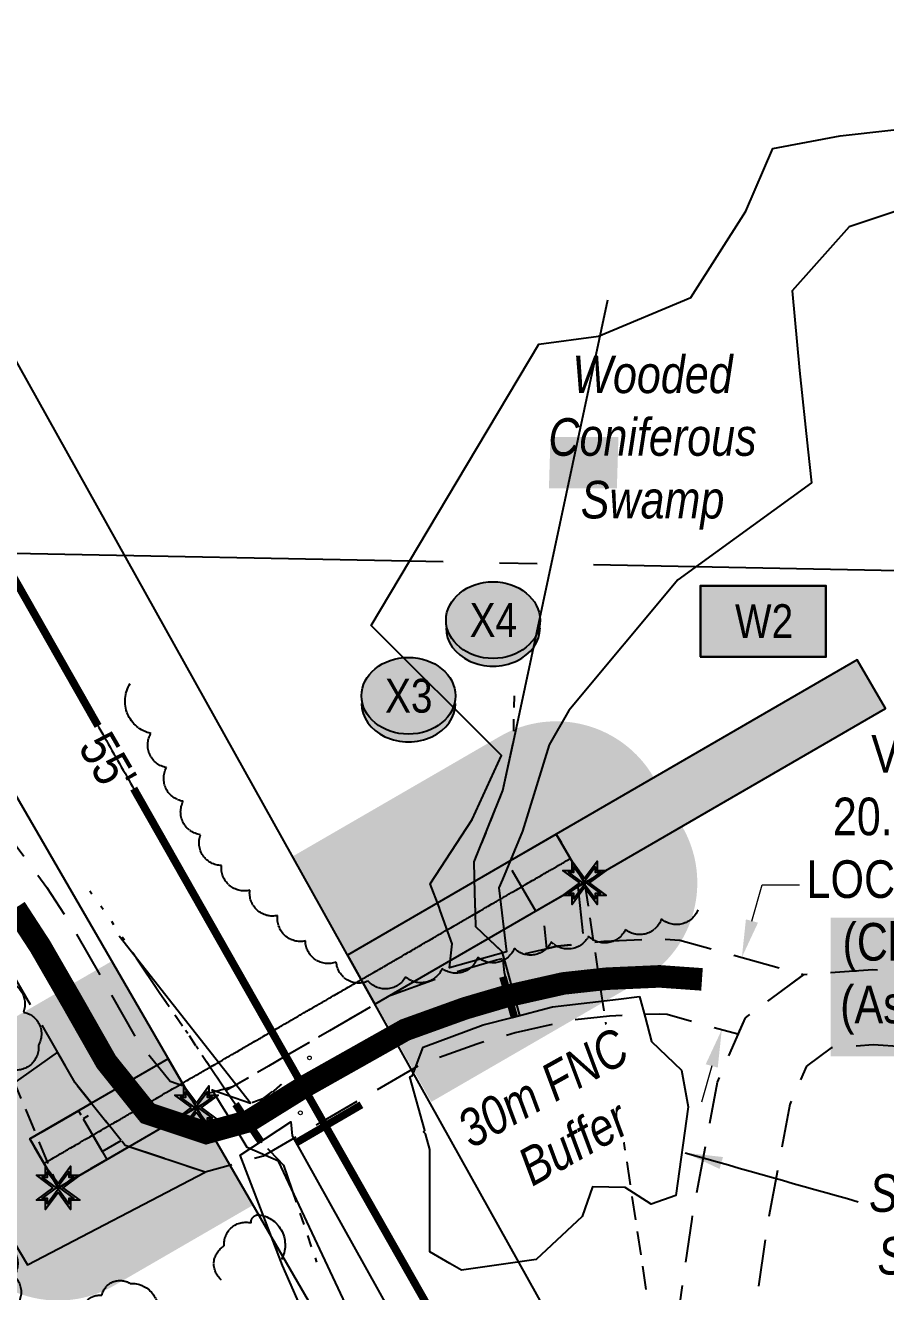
# Model space of a CAD drawing. Extents: x 410361 to 414309, y 6054312 to 6057526.
# Drawn here: x 412722.6 to 412951.4, y 6055345 to 6055681.8 of the extents above; entities that cross this region are included whole.
import ezdxf
from ezdxf.enums import TextEntityAlignment as Align

# ---------------------------------------------------------------- set-up
doc = ezdxf.new("R2010")
doc.units = 0
doc.header["$LTSCALE"] = 5
for name, pattern in [('0', [1, 1, 0]), ('DASHED', [19.05, 12.7, -6.35]), ('foc-ACCESSROAD', [3.75, 2.5, -1.25]), ('foc-QUARTERLINE', [33, 25, -3, 2, -3]), ('foc-TIELINE', [1.875, 1.25, -0.625]), ('foc-TOPO', [1, 0.2, -0.8]), ('foc-TOPO-ephemeral', [6.25, 3.125, -0.625, 0.625, -0.625, 0.625, -0.625]), ('foc-TRAV', [1.875, 1.25, -0.625])]:
    doc.linetypes.add(name, pattern=pattern)
doc.layers.add('AS-GENERAL', color=48, linetype='Continuous', lineweight=18)
doc.layers.add('C-AR-T', color=13, linetype='Continuous', lineweight=9)
for name, color, linetype in [('AS-RAILWAY', 13, 'TRACKS'), ('AS-ROADS', 254, 'Continuous'), ('AS-UNDERLAY-H', 141, 'Continuous'), ('C-AR', 13, 'foc-ACCESSROAD'), ('C-WS', 13, 'foc-ACCESSROAD'), ('Centerline-1m', 7, 'Continuous'), ('CL3D', 7, 'Continuous'), ('F-AR', 190, 'foc-ACCESSROAD'), ('L-BD', 7, 'Continuous'), ('L-MON', 1, 'Continuous'), ('L-QSEC', 8, 'foc-QUARTERLINE'), ('L-TIE', 7, 'foc-TIELINE'), ('L-TITLEDB', 4, 'Continuous'), ('P-BUFFER-H 30m', 51, 'Continuous'), ('P-BUFFER-T', 40, 'Continuous'), ('P-CROSSINGS', 250, 'Continuous'), ('P-PROPOSED', 10, 'Continuous'), ('P-PROPOSED-H', 21, 'Continuous'), ('P-TEMP-BLOCKS', 250, 'Continuous'), ('P-TEMP-H', 41, 'Continuous'), ('P-TEMP_WORKSPACE', 46, 'Continuous'), ('P-TRAV', 4, 'foc-TRAV'), ('T-BUSH', 110, '0'), ('T-DRAW', 143, 'foc-TOPO-ephemeral'), ('T-LOW-AREA', 48, 'foc-TOPO'), ('WETLAND', 143, 'Continuous'), ('WETLAND-T', 146, 'Continuous')]:
    doc.layers.add(name, color=color, linetype=linetype)
doc.styles.add('80CG', font='ARIALN.TTF', dxfattribs={"height": 10})
doc.styles.add('80L', font='ARIALN.TTF', dxfattribs={"height": 10})
doc.styles.add('Crossing', font='ARIALN.TTF', dxfattribs={"height": 10})
doc.styles.add('foc-LtypeFont', font='ARIALN.TTF', dxfattribs={"height": 7.35})
doc.linetypes.add('foc-TOPO-flowdirection-NOLINE', pattern='A,0,[">",foc-LtypeFont,S=0.3,R=0,X=0,Y=-0.945],-20,[">",foc-LtypeFont,S=0.3,R=0,X=0,Y=-0.945],0', length=20)
doc.linetypes.add('TRACKS', pattern='A,3.81,[130,ltypeshp1.shx,S=6.35,R=0,X=0,Y=0],3.81', length=7.62)
doc.dimstyles.new('Compass 5 000', dxfattribs={"dimscale": 5, "dimtxt": 9, "dimasz": 2, "dimexe": 0.2, "dimexo": 0.0625, "dimgap": 0.5, "dimtad": 0, "dimtih": 1, "dimtoh": 1, "dimzin": 0, "dimdsep": 46, "dimtxsty": '80CG', "dimcen": 0.1, "dimse1": 1, "dimse2": 1, "dimclrd": 256, "dimclrt": 256, "dimaunit": 1, "dimadec": 4, "dimazin": 0, "dimtfac": 0.06, "dimtofl": 0, "dimtmove": 0, "dimatfit": 1, "dimfxl": 0.2, "dimtolj": 1, "dimtzin": 0, "dimlwd": -1, "dimarcsym": 0})

# ---------------------------------------------------------------- blocks, each defined once
blk = doc.blocks.new('*D41')
at = {"layer": 'C-AR-T', "transparency": 16777216}
for p, q in [((412915.83, 6055443.56), (412918.51, 6055453.2)), ((412918.51, 6055453.2), (412928.51, 6055453.2)), ((412905.13, 6055405.03), (412902.46, 6055395.39))]:
    blk.add_line(p, q, dxfattribs=at)
for points in [[(412914.23, 6055444.01), (412917.44, 6055443.12), (412913.16, 6055433.93)], [(412903.53, 6055405.47), (412906.74, 6055404.58), (412907.81, 6055414.66)]]:
    blk.add_solid(points, dxfattribs=at)
at = {"layer": 'C-AR-T', "transparency": 16777216, "insert": (412962.82, 6055453.2), "char_height": 10, "attachment_point": 5, "style": '80CG'}
blk.add_mtext('\\A1;Veren\\P20.00 A/R\\PLOC 781379\\P(Class II)\\P(As-Built)', dxfattribs=at)
blk = doc.blocks.new('xing2')
h = blk.add_hatch(color=50)
h.dxf.hatch_style = 1
edge = h.paths.add_edge_path()
edge.add_ellipse((0, 0), major_axis=(-12.5, 0), ratio=0.816297, start_angle=0, end_angle=360)
h = blk.add_hatch(color=250)
h.dxf.hatch_style = 1
edge = h.paths.add_edge_path()
edge.add_ellipse((0, -2.05), major_axis=(-12.5, 0), ratio=0.816297, start_angle=0, end_angle=180)
edge.add_line((12.5, -2.05), (12.5, 0))
edge.add_ellipse((0, 0), major_axis=(-12.5, 0), ratio=0.816297, start_angle=0, end_angle=180, ccw=False)
edge.add_line((-12.5, 0), (-12.5, -2.05))
at = {"color": 250}
blk.add_ellipse((0, 0), major_axis=(-12.5, 0), ratio=0.816297, dxfattribs=at)
blk.add_ellipse((0, -2.05), major_axis=(-12.5, 0), ratio=0.816297, start_param=0, end_param=3.141593, dxfattribs=at)
at = {"color": 250, "style": 'Crossing'}
blk.add_attdef('CROSSING', text='', height=9, dxfattribs=at).set_placement((0.09, 0.02), align=Align.MIDDLE_CENTER)
at = {"color": 250, "style": 'Crossing', "flags": 1}
for tag, p in [('OWNER', (0.09, -12.49)), ('DESCRIPTION', (0.09, -25.77)), ('LOCATION', (0.09, -39.3)), ('DWG_REF', (0.09, -52.84))]:
    blk.add_attdef(tag, text='', height=9, dxfattribs=at).set_placement(p, align=Align.MIDDLE_CENTER)
blk = doc.blocks.new('Temp_Area')
h = blk.add_hatch(color=191)
h.dxf.hatch_style = 1
h.paths.add_polyline_path([(-16.83, -9.44), (16.33, -9.44), (16.33, 9.05), (-16.83, 9.05)])
at = {"color": 250}
for points in [[(-17.03, -9.64), (16.53, -9.64), (16.53, 9.25), (-17.03, 9.25)], [(-16.93, -9.54), (16.43, -9.54), (16.43, 9.15), (-16.93, 9.15)]]:
    blk.add_lwpolyline(points, close=True, dxfattribs=at)
at = {"color": 250, "style": '80L'}
blk.add_attdef('TEMPORARY', text='', height=9, dxfattribs=at).set_placement((0, -0.15), align=Align.MIDDLE_CENTER)
blk = doc.blocks.new('TEMP')
h = blk.add_hatch(color=255)
h.dxf.hatch_style = 1
h.paths.add_polyline_path([(0, 0.251), (-0.666, 1.152), (-0.666, 0.666), (-1.152, 0.666), (-0.251, 0), (-1.152, -0.666), (-0.666, -0.666), (-0.666, -1.152), (0, -0.251), (0.666, -1.152), (0.666, -0.666), (1.152, -0.666), (0.251, 0), (1.152, 0.666), (0.666, 0.666), (0.666, 1.152)])
h.paths.add_polyline_path([(0.566, 0.849), (0.566, 0.566), (0.849, 0.566), (0.083, 0), (0.849, -0.566), (0.566, -0.566), (0.566, -0.849), (0, -0.083), (-0.566, -0.849), (-0.566, -0.566), (-0.849, -0.566), (-0.083, 0), (-0.849, 0.566), (-0.566, 0.566), (-0.566, 0.849), (0, 0.083)], flags=16)
h = blk.add_hatch(color=1)
h.dxf.hatch_style = 1
h.paths.add_polyline_path([(0, 0.083), (-0.566, 0.849), (-0.566, 0.566), (-0.849, 0.566), (-0.083, 0), (-0.849, -0.566), (-0.566, -0.566), (-0.566, -0.849), (0, -0.083), (0.566, -0.849), (0.566, -0.566), (0.849, -0.566), (0.083, 0), (0.849, 0.566), (0.566, 0.566), (0.566, 0.849)])
at = {"color": 1}
for p, q in [((-0.083, 0), (0.083, 0)), ((0, 0.083), (0, -0.083))]:
    blk.add_line(p, q, dxfattribs=at)
at = {"color": 255, "flags": 128}
blk.add_lwpolyline([(-0.251, 0), (-1.152, 0.666), (-0.666, 0.666), (-0.666, 1.152), (0, 0.251), (0.666, 1.152), (0.666, 0.666), (1.152, 0.666), (0.251, 0), (1.152, -0.666), (0.666, -0.666), (0.666, -1.152), (0, -0.251), (-0.666, -1.152), (-0.666, -0.666), (-1.152, -0.666)], close=True, dxfattribs=at)
at = {"color": 1, "flags": 128}
blk.add_lwpolyline([(-0.083, 0), (-0.849, 0.566), (-0.566, 0.566), (-0.566, 0.849), (0, 0.083), (0.566, 0.849), (0.566, 0.566), (0.849, 0.566), (0.083, 0), (0.849, -0.566), (0.566, -0.566), (0.566, -0.849), (0, -0.083), (-0.566, -0.849), (-0.566, -0.566), (-0.849, -0.566)], close=True, dxfattribs=at)

msp = doc.modelspace()

# ---------------------------------------------------------------- hatches: boundary and pattern name
at = {"layer": 'AS-UNDERLAY-H'}
h = msp.add_hatch(color=256, dxfattribs=at)
h.dxf.hatch_style = 1
h.paths.add_polyline_path([(412862.266, 6055572.315), (412880.333, 6055572.315), (412879.916, 6055558.629), (412861.849, 6055558.629)])
h = msp.add_hatch(color=256, dxfattribs=at)
h.dxf.hatch_style = 1
h.paths.add_polyline_path([(412936.74, 6055444.479), (412986.08, 6055444.479), (412986.08, 6055407.574), (412936.74, 6055407.574)])
at = {"layer": 'P-BUFFER-H 30m'}
h = msp.add_hatch(color=256, dxfattribs=at)
h.dxf.hatch_style = 1
edge = h.paths.add_edge_path()
edge.add_line((412830.584, 6055395.469), (412886.342, 6055427.756))
edge.add_arc((412871.314, 6055453.707), 29.987, 300.074, 390.074)
edge.add_line((412897.265, 6055468.734), (412889.751, 6055481.709))
edge.add_arc((412863.801, 6055466.682), 29.987, 30.074, 120.074)
edge.add_line((412848.774, 6055492.632), (412793.641, 6055460.706))
edge.add_line((412793.641, 6055460.706), (412830.584, 6055395.469))
h = msp.add_hatch(color=256, dxfattribs=at)
h.dxf.hatch_style = 1
edge = h.paths.add_edge_path()
edge.add_line((412783.125, 6055367.986), (412746.34, 6055346.685))
edge.add_arc((412731.313, 6055372.636), 29.987, 210.074, 300.074, ccw=False)
edge.add_line((412705.363, 6055357.609), (412697.85, 6055370.584))
edge.add_arc((412723.8, 6055385.611), 29.987, 120.074, 210.074, ccw=False)
edge.add_line((412708.773, 6055411.561), (412745.557, 6055432.862))
edge.add_line((412745.557, 6055432.862), (412783.125, 6055367.986))
at = {"layer": 'P-PROPOSED-H'}
h = msp.add_hatch(color=256, dxfattribs=at)
h.dxf.hatch_style = 1
h.paths.add_polyline_path([(412815.557, 6055421.419), (412871.314, 6055453.707), (412863.801, 6055466.682), (412808.252, 6055434.515)])
h = msp.add_hatch(color=256, dxfattribs=at)
h.dxf.hatch_style = 1
h.paths.add_polyline_path([(412760.584, 6055406.911), (412723.8, 6055385.611), (412731.313, 6055372.636), (412768.098, 6055393.936)])
at = {"layer": 'P-TEMP-H'}
h = msp.add_hatch(color=256, dxfattribs=at)
h.dxf.hatch_style = 1
h.paths.add_polyline_path([(412863.801, 6055466.682), (412871.314, 6055453.707), (412951.328, 6055500.04), (412943.814, 6055513.015)])
h = msp.add_hatch(color=256, dxfattribs=at)
h.dxf.hatch_style = 1
h.paths.add_polyline_path([(412731.17, 6055408.715), (412701.857, 6055387.916), (412723.228, 6055352.134), (412770.444, 6055376.778), (412750.152, 6055383.544), (412731.313, 6055372.636), (412723.8, 6055385.611), (412740.177, 6055395.094), (412735.84, 6055400.501)])

# ---------------------------------------------------------------- linework, layer by layer
at = {"layer": 'AS-GENERAL', "flags": 128}
for points, const_width in [([(412849.613, 6055428.73), (412852.679, 6055417.912)], 1.999), ([(412785.84, 6055396.35), (412788.346, 6055398.271)], 0.5), ([(412788.415, 6055398.116), (412790.779, 6055400.206)], 0.5), ([(412785.15, 6055385.014), (412778.503, 6055394.892)], 1.999), ([(412782.871, 6055395.252), (412785.82, 6055396.349)], 0.5), ([(412811.99, 6055394.692), (412794.635, 6055384.59)], 1.999)]:
    msp.add_lwpolyline(points, dxfattribs=dict(at, const_width=const_width))
at = {"layer": 'AS-GENERAL'}
for centre in [(412798.16, 6055407.163), (412795.753, 6055392.568)]:
    msp.add_circle(centre, 0.5, dxfattribs=at)
at = {"layer": 'AS-RAILWAY', "flags": 128}
for points in [[(413430.736, 6054622.854), (413083.41, 6054960.953, -0.0704781), (412940.964, 6055143.785), (412635.634, 6055680.95)], [(413432.931, 6054622.811), (413084.454, 6054962.029, -0.070478), (412942.266, 6055144.528), (412637.382, 6055680.909)]]:
    msp.add_lwpolyline(points, format="xyb", dxfattribs=at)
at = {"layer": 'AS-RAILWAY', "linetype": 'DASHED', "ltscale": 0.1, "const_width": 1.5, "flags": 128}
msp.add_lwpolyline([(413431.834, 6054622.832), (413083.932, 6054961.491, -0.0704781), (412941.615, 6055144.157), (412636.508, 6055680.93)], format="xyb", dxfattribs=at)
at = {"layer": 'AS-ROADS', "const_width": 5.997, "flags": 128}
msp.add_lwpolyline([(412902.554, 6055428.046), (412891.26, 6055428.843), (412877.226, 6055428.223), (412865.724, 6055426.974), (412850.384, 6055423.524), (412839.54, 6055420.346), (412823.642, 6055414.619), (412796.611, 6055399.398), (412782.097, 6055390.374), (412770.715, 6055387.224), (412755.136, 6055392.419), (412744.136, 6055406.134), (412735.125, 6055421.981), (412726.583, 6055436.8), (412719.939, 6055447.014)], dxfattribs=at)
at = {"layer": 'C-AR', "flags": 128}
msp.add_lwpolyline([(412582.569, 6055535.094), (412604.655, 6055531.572), (412634.351, 6055522.496), (412677.245, 6055500.54), (412687.709, 6055493.562), (412707.807, 6055480.16), (412717.36, 6055467.379), (412728.318, 6055452.464), (412735.109, 6055442.025), (412743.8, 6055426.947), (412752.432, 6055411.767), (412761.091, 6055400.97), (412770.986, 6055397.67), (412777.805, 6055399.558), (412791.736, 6055407.625), (412819.725, 6055423.832), (412836.438, 6055429.853), (412847.879, 6055433.206), (412864.083, 6055436.85), (412876.465, 6055438.195), (412891.392, 6055438.854), (412896.645, 6055438.484), (412929.588, 6055429.336), (412914.013, 6055417.849), (412912.117, 6055413.449), (412893.284, 6055418.68), (412891.128, 6055418.832), (412877.987, 6055418.251), (412867.365, 6055417.098), (412852.889, 6055413.842), (412842.642, 6055410.839), (412827.946, 6055405.545), (412801.801, 6055390.352), (412785.882, 6055381.05), (412770.444, 6055376.778), (412749.181, 6055383.868), (412735.84, 6055400.501), (412726.45, 6055417.015), (412718.057, 6055431.575), (412711.56, 6055441.564), (412693.855, 6055465.437), (412687.252, 6055469.84), (412666.154, 6055483.909), (412626.831, 6055503.891), (412600.138, 6055512.05), (412582.308, 6055514.893)], dxfattribs=at)
for points in [[(412869.557, 6055452.689), (412871.193, 6055437.622), (412864.083, 6055436.85), (412861.29, 6055436.222), (412860.097, 6055447.211)], [(412743.036, 6055382.312), (412748.084, 6055385.235), (412741.758, 6055393.122), (412738.027, 6055390.962)]]:
    msp.add_lwpolyline(points, close=True, dxfattribs=at)
at = {"layer": 'C-WS', "flags": 128}
for points in [[(412858.339, 6055446.193), (412851.775, 6055457.53), (412852.992, 6055460.423), (412863.801, 6055466.682), (412871.314, 6055453.707)], [(412731.313, 6055372.636), (412723.8, 6055385.611), (412736.775, 6055393.124), (412744.288, 6055380.149)]]:
    msp.add_lwpolyline(points, close=True, dxfattribs=at)
at = {"layer": 'F-AR', "flags": 128}
for points in [[(413439.982, 6054622.671), (413408.421, 6054655.175), (413338.764, 6054724.898), (413313.761, 6054749.932), (413208.056, 6054855.43), (413118.315, 6054945.697), (413056.909, 6055007.832), (413031.199, 6055035.666), (412995.3, 6055078.354), (412972.539, 6055108.249), (412952.06, 6055140.685), (412919.845, 6055200.473), (412909.171, 6055225.631), (412896.511, 6055268.567), (412893.72, 6055320.562), (412899.897, 6055364.311), (412906.681, 6055400.67), (412914.084, 6055417.85), (412929.666, 6055429.342), (412947.939, 6055430.641), (412970.235, 6055429.312), (412999.959, 6055426.017), (413031.303, 6055421.439), (413063.813, 6055412.688), (413122.274, 6055393.071), (413166.95, 6055383.017), (413197.782, 6055380.311), (413227.299, 6055383.225), (413249.046, 6055389.324), (413288.225, 6055410.636), (413310.825, 6055427.683), (413335.424, 6055447.965), (413359.804, 6055469.013), (413384.057, 6055494.376), (413405.5, 6055523.123), (413408.958, 6055527.663), (413439.477, 6055567.756), (413459.475, 6055588.586), (413474.874, 6055599.265), (413492.935, 6055609.281), (413512.318, 6055618.292), (413514.096, 6055619.119), (413539.758, 6055626.571), (413579.052, 6055629.969), (413606.268, 6055630.09), (413607.301, 6055629.94)], [(413607.021, 6055609.78), (413604.868, 6055610.093), (413579.96, 6055609.984), (413543.442, 6055606.826), (413521.138, 6055600.349), (413511.893, 6055596.05), (413502.008, 6055591.454), (413485.443, 6055582.269), (413472.51, 6055573.299), (413454.689, 6055554.738), (413433.708, 6055527.174), (413421.464, 6055511.094), (413399.35, 6055481.444), (413373.59, 6055454.507), (413348.316, 6055432.686), (413323.208, 6055411.984), (413299.079, 6055393.784), (413256.616, 6055370.687), (413231.007, 6055363.504), (413197.892, 6055360.236), (413163.868, 6055363.22), (413116.885, 6055373.793), (413058.03, 6055393.543), (413027.246, 6055401.831), (412997.412, 6055406.187), (412968.538, 6055409.388), (412948.053, 6055410.609), (412936.865, 6055409.813), (412930.302, 6055404.972), (412925.922, 6055394.808), (412919.629, 6055361.078), (412913.786, 6055319.692), (412916.347, 6055271.975), (412928.021, 6055232.384), (412937.884, 6055209.136), (412969.331, 6055150.774), (412988.975, 6055119.661), (413010.911, 6055090.848), (413046.199, 6055048.888), (413071.363, 6055021.644), (413132.512, 6054959.77), (413222.205, 6054869.551), (413327.893, 6054764.07), (413367.589, 6054724.328), (413422.664, 6054669.202), (413468.391, 6054622.108)]]:
    msp.add_lwpolyline(points, dxfattribs=at)
at = {"layer": 'L-QSEC', "flags": 128}
msp.add_lwpolyline([(412708.75, 6055541.626), (413476.091, 6055526.421)], dxfattribs=at)
at = {"layer": 'L-TIE', "flags": 128}
for points in [[(412607.841, 6055670.683), (412731.313, 6055372.636)], [(412871.314, 6055453.707), (412919.99, 6055131.634)]]:
    msp.add_lwpolyline(points, dxfattribs=at)
at = {"layer": 'L-TITLEDB', "linetype": 'Continuous'}
for points in [[(412601.211, 6055681.752, -0.0073907), (412607.841, 6055670.683), (412919.99, 6055131.634, 0.0685993), (413066.502, 6054943.585), (413395.263, 6054623.557)], [(413468.404, 6054622.107), (413101.363, 6054979.397, -0.0685993), (412963.24, 6055156.679), (412671.242, 6055680.12)]]:
    msp.add_lwpolyline(points, format="xyb", dxfattribs=at)
at = {"layer": 'P-PROPOSED', "flags": 128}
msp.add_lwpolyline([(412808.252, 6055434.515), (412815.557, 6055421.419), (412871.314, 6055453.707), (412863.801, 6055466.682)], close=True, dxfattribs=at)
msp.add_lwpolyline([(412760.584, 6055406.911), (412723.8, 6055385.611), (412731.313, 6055372.636), (412768.098, 6055393.936), (412760.584, 6055406.911)], dxfattribs=at)
at = {"layer": 'P-TEMP_WORKSPACE', "flags": 128}
for points in [[(412863.801, 6055466.682), (412871.314, 6055453.707), (412951.328, 6055500.04), (412943.814, 6055513.015)], [(412731.17, 6055408.715), (412701.857, 6055387.916), (412723.228, 6055352.134), (412770.444, 6055376.778), (412750.152, 6055383.544), (412731.313, 6055372.636), (412723.8, 6055385.611), (412740.177, 6055395.094), (412735.84, 6055400.501)]]:
    msp.add_lwpolyline(points, close=True, dxfattribs=at)
at = {"layer": 'P-TRAV', "flags": 128}
msp.add_lwpolyline([(412768.098, 6055393.936), (412815.557, 6055421.419)], dxfattribs=at)
at = {"layer": 'T-BUSH', "flags": 128}
for points in [[(412901.462, 6055446.575, -0.5205671), (412891.777, 6055444.102, -0.5205671), (412882.189, 6055441.277, -0.5205671), (412872.373, 6055439.494, -0.5205671), (412862.483, 6055438.039, -0.5205671), (412852.644, 6055436.296, -0.5205671), (412842.931, 6055433.991, -0.5205671), (412833.415, 6055430.932, -0.5205671), (412823.72, 6055428.704, -0.5205671), (412813.789, 6055427.577, -0.5205671), (412805.311, 6055432.626, -0.5205671), (412797.082, 6055438.269, -0.5205671), (412789.709, 6055445.018, -0.5205671), (412782.321, 6055451.751, -0.5205671), (412774.797, 6055458.332, -0.5205671), (412769.198, 6055466.526, -0.5205671), (412764.614, 6055475.404, -0.5205671), (412760.155, 6055484.35, -0.5205671), (412756.006, 6055493.437, -0.5205671), (412750.506, 6055506.713, -0.5205671)], [(412710.998, 6055435.98, -0.5205671), (412716.543, 6055427.663, -0.5205671), (412722.088, 6055419.346, -0.5205671), (412726.081, 6055410.551, -0.5205671), (412718.814, 6055404.067, -0.5205671), (412710.651, 6055398.298, -0.5205671), (412702.495, 6055392.521, -0.5205671), (412695.061, 6055385.839, -0.5205671), (412697.711, 6055380.532, -0.5205671), (412705.914, 6055375.275, -0.5205671), (412711.039, 6055366.694, -0.5205671), (412716.165, 6055358.112, -0.5205671), (412719.638, 6055349.234, -0.5205671), (412718.143, 6055339.496, -0.5205671), (412724.627, 6055331.889, -0.5205671), (412732.16, 6055331.254, -0.5205671), (412737.641, 6055337.385, -0.5205671), (412742.968, 6055344.084, -0.5205671), (412750.472, 6055347.186, -0.5205671), (412757.658, 6055338.152, -0.5205671)], [(412774.747, 6055348.128, -0.5205671), (412775.506, 6055357.17, -0.5205671), (412782.678, 6055363.277, -0.5205671), (412784.94, 6055365.402, -0.5205671), (412790.681, 6055353.555, -0.5205671)]]:
    msp.add_lwpolyline(points, format="xyb", dxfattribs=at)
at = {"layer": 'T-DRAW', "linetype": 'foc-TOPO-flowdirection-NOLINE', "flags": 128}
for points in [[(412854.15, 6055418.473), (412850.167, 6055432.709), (412849.507, 6055435.068), (412849.424, 6055435.361), (412842.426, 6055442.059), (412842.307, 6055445.718), (412842.176, 6055450.966), (412841.967, 6055459.266), (412849.633, 6055478.277), (412852.408, 6055491.21), (412877.529, 6055608.718)], [(412807.831, 6055341.568), (412789.935, 6055379.744), (412781.605, 6055383.329), (412776.956, 6055391.018), (412774.897, 6055394.424), (412772.324, 6055398.682), (412782.52, 6055395.132), (412747.585, 6055439.514)]]:
    msp.add_lwpolyline(points, dxfattribs=at)
at = {"layer": 'T-DRAW', "flags": 128}
for points in [[(412852.723, 6055417.953), (412850.015, 6055429.915), (412849.507, 6055435.068), (412849.424, 6055435.361), (412842.426, 6055442.059), (412842.307, 6055445.718), (412842.176, 6055450.966), (412841.967, 6055459.266), (412849.633, 6055478.277), (412852.408, 6055491.21), (412852.759, 6055506.102)], [(412752.112, 6055433.755), (412758.197, 6055424.606), (412764.763, 6055415.166), (412776.956, 6055397.013), (412778.503, 6055394.892), (412785.15, 6055385.014), (412791.264, 6055378.672), (412800.056, 6055352.805)]]:
    msp.add_lwpolyline(points, dxfattribs=at)
at = {"layer": 'T-LOW-AREA', "flags": 128}
for points in [[(412776.956, 6055397.013), (412764.763, 6055415.166), (412758.197, 6055424.606), (412752.112, 6055433.755), (412744.542, 6055444.955), (412739.249, 6055452.18)], [(412791.264, 6055378.672), (412785.15, 6055385.014)]]:
    msp.add_lwpolyline(points, dxfattribs=at)
at = {"layer": 'WETLAND', "flags": 128}
for points in [[(412956.079, 6055632.943), (412941.658, 6055628.176), (412926.497, 6055611.117), (412928.487, 6055589.933), (412930.728, 6055569.03), (412931.685, 6055560.111), (412896.105, 6055534.325), (412867.109, 6055499.585), (412861.889, 6055490.375), (412854.863, 6055467.443), (412849.471, 6055454.633), (412848.523, 6055452.381), (412850.523, 6055435.349), (412835.388, 6055431.153), (412836.138, 6055437.534), (412832.97, 6055446.34), (412832.65, 6055447.229), (412830.309, 6055453.496), (412841.41, 6055470.552), (412849.233, 6055487.623), (412814.562, 6055522.157), (412837.452, 6055560.511), (412859.183, 6055596.923), (412875.012, 6055599.1), (412899.56, 6055609.408), (412914.249, 6055632.303), (412921.376, 6055649.027), (412939.334, 6055652.377), (412965.437, 6055655.283)], [(412797.484, 6055337.214), (412790.963, 6055351.976), (412779.771, 6055381.319), (412793.197, 6055390.175), (412793.551, 6055386.468), (412826.403, 6055327.553)]]:
    msp.add_lwpolyline(points, dxfattribs=at)
msp.add_lwpolyline([(412885.968, 6055423.486), (412887.435, 6055417.994), (412889.156, 6055411.553), (412897.105, 6055403.881), (412898.891, 6055394.133), (412895.575, 6055370.617), (412889.073, 6055368.224), (412882.162, 6055372.741), (412873.449, 6055372.891), (412870.695, 6055364.947), (412858.439, 6055353.571), (412838.594, 6055350.675), (412835.5, 6055352.484), (412830.216, 6055355.572), (412830.213, 6055382.819), (412829.067, 6055386.933), (412828.5, 6055387.5), (412828.82, 6055387.82), (412824.835, 6055402.13), (412825.573, 6055402.477), (412828.447, 6055410.025), (412844.405, 6055415.955), (412852.069, 6055417.931), (412862.837, 6055420.708), (412880.389, 6055422.816), (412885.968, 6055423.486)], close=True, dxfattribs=at)

# ---------------------------------------------------------------- block references
at = {"layer": 'L-MON', "color": 2, "xscale": 4.99784250000003, "yscale": 4.99784250000003, "zscale": 4.99784250000003}
for p in [(412871.314, 6055453.707), (412768.098, 6055393.936), (412731.313, 6055372.636)]:
    msp.add_blockref('TEMP', p, dxfattribs=at)
at = {"layer": 'P-CROSSINGS', "xscale": 0.9995685, "yscale": 0.9995685, "zscale": 0.9995685}
for p, values in [((412846.982, 6055523.581), {'CROSSING': 'X4'}), ((412824.49, 6055503.456), {'CROSSING': 'X3'})]:
    msp.add_blockref('xing2', p, dxfattribs=at).add_auto_attribs(values)
at = {"layer": 'P-TEMP-BLOCKS', "xscale": 0.9995685, "yscale": 0.9995685, "zscale": 0.9995685}
msp.add_blockref('Temp_Area', (412919.058, 6055523.455), dxfattribs=at).add_auto_attribs({'TEMPORARY': 'W2'})

# ---------------------------------------------------------------- texts
at = {"layer": 'WETLAND-T', "char_height": 9.99569, "attachment_point": 5, "style": '80CG'}
for s, insert, width in [('\\A1;{\\fArial Narrow|b0|i1|c0|p34;Wooded Coniferous Swamp}', (412889.394, 6055570.776), 55.95579), ('\\A1;{\\fArial Narrow|b0|i1|c0|p34;Shrubby Swamp}', (412968.307, 6055361.387), 42.63276)]:
    msp.add_mtext(s, dxfattribs=dict(at, insert=insert, width=width))

# ---------------------------------------------------------------- dimensions: what is measured, and where the dimension line sits
at = {"layer": 'C-AR-T'}
dim = msp.add_linear_dim(base=(412913.157, 6055433.926), p1=(412900.646, 6055416.653), p2=(412905.994, 6055435.915), angle=74.48192, text='Veren\\P20.00 A/R\\PLOC 781379\\P(Class II)\\P(As-Built)', dimstyle='Compass 5 000', dxfattribs=at)
dim.commit()
dim.dimension.update_dxf_attribs({"geometry": '*D41', "text_midpoint": (412962.822, 6055453.197), "dimtype": 161})

# ---------------------------------------------------------------- leaders
at = {"layer": 'WETLAND-T', "path_type": 1}
msp.add_leader([(412898.061, 6055381.944), (412944.09, 6055368.924)], dimstyle='Compass 5 000', dxfattribs=at)

# ---------------------------------------------------------------- next in the draw order: texts
at = {"layer": 'L-BD', "insert": (412748.89, 6055488.375), "char_height": 9.9957, "width": 16.16823, "attachment_point": 2, "rotation": 300.074, "style": '80L', "bg_fill": 3, "box_fill_scale": 1.15, "bg_fill_color": 256, "bg_fill_true_color": 256, "bg_fill_transparency": 0}
msp.add_mtext("55'", dxfattribs=at)
at = {"layer": 'P-BUFFER-T', "insert": (412864.295, 6055391.875), "char_height": 9.99566, "width": 49.17824, "attachment_point": 5, "rotation": 29.17321, "style": '80CG', "bg_fill": 3, "box_fill_scale": 1.15, "bg_fill_color": 256, "bg_fill_true_color": 256, "bg_fill_transparency": 0}
msp.add_mtext('\\A1;{\\fArial Narrow|b0|i1|c0|p34;30m FNC Buffer}', dxfattribs=at)

# ---------------------------------------------------------------- next in the draw order: linework, layer by layer
at = {"layer": 'Centerline-1m'}
msp.add_polyline3d([(412727.547, 6055379.107, 814.886), (412727.756, 6055379.228, 814.9), (412728.227, 6055379.501, 814.909), (412728.387, 6055379.593, 814.92), (412728.413, 6055379.608, 814.921), (412728.662, 6055379.752, 814.926), (412729.017, 6055379.958, 814.921), (412729.223, 6055380.077, 814.932), (412729.279, 6055380.11, 814.933), (412729.647, 6055380.323, 814.94), (412730.144, 6055380.611, 814.911), (412730.218, 6055380.654, 814.906), (412730.278, 6055380.688, 814.9), (412730.381, 6055380.748, 814.902), (412730.908, 6055381.053, 814.895), (412731.01, 6055381.112, 814.896), (412731.214, 6055381.23, 814.897), (412731.538, 6055381.418, 814.882), (412731.876, 6055381.614, 814.882), (412732.1, 6055381.743, 814.883), (412732.169, 6055381.783, 814.882), (412732.209, 6055381.806, 814.882), (412732.742, 6055382.115, 814.876), (412732.799, 6055382.148, 814.876), (412733.204, 6055382.383, 814.891), (412733.43, 6055382.513, 814.89), (412733.607, 6055382.616, 814.89), (412733.819, 6055382.739, 814.889), (412734.06, 6055382.878, 814.88), (412734.2, 6055382.959, 814.879), (412734.473, 6055383.118, 814.878), (412734.69, 6055383.243, 814.877), (412735.195, 6055383.536, 814.866), (412735.321, 6055383.608, 814.86), (412735.339, 6055383.619, 814.861), (412735.538, 6055383.734, 814.872), (412735.951, 6055383.973, 814.892), (412736.191, 6055384.112, 814.903), (412736.205, 6055384.12, 814.903), (412736.581, 6055384.338, 814.898), (412737.07, 6055384.622, 814.9), (412737.186, 6055384.688, 814.9), (412737.212, 6055384.703, 814.9), (412737.257, 6055384.729, 814.899), (412737.842, 6055385.068, 814.872), (412737.936, 6055385.123, 814.872), (412738.181, 6055385.265, 814.872), (412738.473, 6055385.434, 814.879), (412738.802, 6055385.624, 814.881), (412738.975, 6055385.725, 814.882), (412739.103, 6055385.799, 814.884), (412739.177, 6055385.841, 814.884), (412739.668, 6055386.126, 814.895), (412739.733, 6055386.164, 814.896), (412740.172, 6055386.418, 814.899), (412740.364, 6055386.529, 814.904), (412740.533, 6055386.627, 814.913), (412740.694, 6055386.72, 814.923), (412740.994, 6055386.894, 814.942), (412741.168, 6055386.994, 814.95), (412741.399, 6055387.128, 814.961), (412741.624, 6055387.259, 814.972), (412742.163, 6055387.571, 814.963), (412742.255, 6055387.624, 814.96), (412742.265, 6055387.63, 814.96), (412742.413, 6055387.716, 814.962), (412742.885, 6055387.989, 814.964), (412743.131, 6055388.131, 814.978), (412743.158, 6055388.147, 814.979), (412743.516, 6055388.354, 814.987), (412743.996, 6055388.632, 814.991), (412744.132, 6055388.711, 814.992), (412744.146, 6055388.719, 814.992), (412744.776, 6055389.084, 814.997), (412744.862, 6055389.134, 814.999), (412745.149, 6055389.3, 815.006), (412745.407, 6055389.449, 814.994), (412745.728, 6055389.635, 814.984), (412745.851, 6055389.706, 814.981), (412746.037, 6055389.814, 814.974), (412746.144, 6055389.876, 814.97), (412746.594, 6055390.136, 814.954), (412746.667, 6055390.179, 814.951), (412747.14, 6055390.453, 814.927), (412747.298, 6055390.544, 814.919), (412747.459, 6055390.638, 814.913), (412747.57, 6055390.702, 814.909), (412747.928, 6055390.909, 814.902), (412748.135, 6055391.029, 814.911), (412748.325, 6055391.139, 814.918), (412748.558, 6055391.274, 814.926), (412749.131, 6055391.605, 814.928), (412749.189, 6055391.639, 814.929), (412749.191, 6055391.64, 814.929), (412749.819, 6055392.004, 814.906), (412750.057, 6055392.142, 814.899), (412750.126, 6055392.182, 814.897), (412750.45, 6055392.369, 814.882), (412750.922, 6055392.643, 814.867), (412751.008, 6055392.693, 814.864), (412751.08, 6055392.734, 814.863), (412751.121, 6055392.758, 814.864), (412751.71, 6055393.099, 814.878), (412751.788, 6055393.144, 814.88), (412752.117, 6055393.335, 814.887), (412752.654, 6055393.646, 814.9), (412752.727, 6055393.688, 814.902), (412753.112, 6055393.911, 814.913), (412753.52, 6055394.147, 814.929), (412753.601, 6055394.194, 814.932), (412754.108, 6055394.487, 814.936), (412754.232, 6055394.559, 814.937), (412754.385, 6055394.648, 814.94), (412754.446, 6055394.683, 814.942), (412754.862, 6055394.924, 814.944), (412755.103, 6055395.064, 814.93), (412755.251, 6055395.15, 814.922), (412755.493, 6055395.289, 814.908), (412756.098, 6055395.64, 814.863), (412756.117, 6055395.651, 814.861), (412756.165, 6055395.679, 814.856), (412756.753, 6055396.019, 814.789), (412756.983, 6055396.152, 814.769), (412757.094, 6055396.217, 814.76), (412757.384, 6055396.384, 814.733), (412757.848, 6055396.654, 814.66), (412757.884, 6055396.674, 814.654), (412758.014, 6055396.749, 814.638), (412758.089, 6055396.793, 814.623), (412758.644, 6055397.114, 814.584), (412758.714, 6055397.155, 814.579), (412759.085, 6055397.369, 814.553), (412759.275, 6055397.48, 814.532), (412759.58, 6055397.656, 814.512), (412759.603, 6055397.67, 814.511), (412759.905, 6055397.845, 814.479), (412760.08, 6055397.946, 814.464), (412760.446, 6055398.158, 814.402), (412760.535, 6055398.21, 814.387), (412761.075, 6055398.522, 814.364), (412761.166, 6055398.575, 814.363), (412761.311, 6055398.659, 814.352), (412761.322, 6055398.665, 814.351), (412761.796, 6055398.94, 814.324), (412762.071, 6055399.099, 814.317), (412762.177, 6055399.16, 814.311), (412762.427, 6055399.305, 814.297), (412763.041, 6055399.66, 814.272), (412763.043, 6055399.662, 814.272), (412763.687, 6055400.035, 814.309), (412763.909, 6055400.163, 814.322), (412764.062, 6055400.252, 814.331), (412764.318, 6055400.4, 814.354), (412764.76, 6055400.656, 814.316), (412764.774, 6055400.664, 814.315), (412764.948, 6055400.765, 814.295), (412765.057, 6055400.828, 814.275), (412765.578, 6055401.13, 814.198), (412765.64, 6055401.166, 814.192), (412766.052, 6055401.404, 814.151), (412766.209, 6055401.495, 814.128), (412766.479, 6055401.651, 814.014), (412766.506, 6055401.667, 814.003), (412766.839, 6055401.86, 813.871), (412767.048, 6055401.981, 813.739), (412767.372, 6055402.168, 813.536), (412767.47, 6055402.225, 813.475), (412768.043, 6055402.557, 813.108), (412768.1, 6055402.59, 813.056), (412768.198, 6055402.647, 812.982), (412768.237, 6055402.67, 812.95), (412768.73, 6055402.955, 812.553), (412769.039, 6055403.134, 812.344), (412769.103, 6055403.171, 812.324), (412769.361, 6055403.32, 812.242), (412769.917, 6055403.642, 812.278), (412769.969, 6055403.672, 812.287), (412769.991, 6055403.685, 812.291), (412770.034, 6055403.71, 812.295), (412770.621, 6055404.05, 812.473), (412770.835, 6055404.174, 812.5), (412771.029, 6055404.286, 812.525), (412771.252, 6055404.415, 812.578), (412771.636, 6055404.637, 812.669), (412771.7, 6055404.675, 812.69), (412771.882, 6055404.78, 812.751), (412772.025, 6055404.863, 812.764), (412772.512, 6055405.145, 812.883), (412772.566, 6055405.176, 812.895), (412773.02, 6055405.439, 812.999), (412773.143, 6055405.51, 813.007), (412773.355, 6055405.633, 813.028), (412773.432, 6055405.678, 813.035), (412773.773, 6055405.875, 813.067), (412774.016, 6055406.016, 813.101), (412774.298, 6055406.179, 813.129), (412774.404, 6055406.24, 813.14), (412775.011, 6055406.592, 813.211), (412775.034, 6055406.605, 813.211), (412775.073, 6055406.628, 813.212), (412775.163, 6055406.68, 813.212), (412775.664, 6055406.97, 813.214), (412776.006, 6055407.168, 813.193), (412776.029, 6055407.182, 813.19), (412776.295, 6055407.335, 813.161), (412776.792, 6055407.624, 813.161), (412776.895, 6055407.683, 813.157), (412776.925, 6055407.7, 813.156), (412777.002, 6055407.745, 813.155), (412777.555, 6055408.065, 813.116), (412777.761, 6055408.184, 813.112), (412777.997, 6055408.321, 813.107), (412778.186, 6055408.43, 813.103), (412778.511, 6055408.619, 813.101), (412778.626, 6055408.686, 813.101), (412778.816, 6055408.795, 813.101), (412778.993, 6055408.898, 813.104), (412779.447, 6055409.16, 813.138), (412779.492, 6055409.187, 813.139), (412779.988, 6055409.474, 813.145), (412780.077, 6055409.525, 813.143), (412780.23, 6055409.614, 813.143), (412780.358, 6055409.688, 813.147), (412780.707, 6055409.891, 813.156), (412780.983, 6055410.05, 813.155), (412781.224, 6055410.19, 813.162), (412781.338, 6055410.256, 813.165), (412781.949, 6055410.61, 813.229), (412781.968, 6055410.621, 813.231), (412781.979, 6055410.627, 813.232), (412782.089, 6055410.691, 813.245), (412782.598, 6055410.986, 813.306), (412782.955, 6055411.192, 813.377), (412782.974, 6055411.203, 813.381), (412783.229, 6055411.351, 813.459), (412783.668, 6055411.605, 813.602), (412783.821, 6055411.694, 813.651), (412783.859, 6055411.716, 813.663), (412783.97, 6055411.78, 813.692), (412784.489, 6055412.081, 813.783), (412784.687, 6055412.195, 813.821), (412784.965, 6055412.356, 813.874), (412785.12, 6055412.446, 813.896), (412785.387, 6055412.601, 813.946), (412785.552, 6055412.696, 813.973), (412785.75, 6055412.811, 814.004), (412785.96, 6055412.933, 814.021), (412786.381, 6055413.176, 814.038), (412786.418, 6055413.198, 814.04), (412786.956, 6055413.509, 814.07), (412787.011, 6055413.541, 814.072), (412787.106, 6055413.596, 814.064), (412787.284, 6055413.699, 814.056), (412787.641, 6055413.906, 814.04), (412787.951, 6055414.085, 814.011), (412788.143, 6055414.187, 814.05), (412788.15, 6055414.2, 813.993), (412788.272, 6055414.271, 813.982), (412788.825, 6055414.591, 813.896), (412788.902, 6055414.636, 813.884), (412788.947, 6055414.662, 813.876), (412789.015, 6055414.702, 813.869), (412789.532, 6055415.001, 813.819), (412789.881, 6055415.203, 813.807), (412789.942, 6055415.238, 813.805), (412790.163, 6055415.366, 813.787), (412790.544, 6055415.587, 813.755), (412790.747, 6055415.704, 813.73), (412790.793, 6055415.731, 813.724), (412790.937, 6055415.815, 813.708), (412791.424, 6055416.096, 813.626), (412791.613, 6055416.206, 813.6), (412791.933, 6055416.391, 813.557), (412792.054, 6055416.461, 813.535), (412792.263, 6055416.582, 813.471), (412792.478, 6055416.707, 813.42), (412792.684, 6055416.826, 813.37), (412792.928, 6055416.967, 813.292), (412793.315, 6055417.191, 813.204), (412793.344, 6055417.208, 813.2), (412793.924, 6055417.544, 813.132), (412793.945, 6055417.556, 813.129), (412793.982, 6055417.578, 813.122), (412794.21, 6055417.71, 813.072), (412794.575, 6055417.921, 812.992), (412794.919, 6055418.12, 812.933), (412795.076, 6055418.211, 812.909), (412795.206, 6055418.286, 812.889), (412795.701, 6055418.573, 812.838), (412795.836, 6055418.651, 812.824), (412795.914, 6055418.697, 812.817), (412795.941, 6055418.712, 812.815), (412796.466, 6055419.016, 812.774), (412796.807, 6055419.214, 812.737), (412796.91, 6055419.273, 812.726), (412797.42, 6055419.568, 812.685), (412797.673, 6055419.715, 812.675), (412797.905, 6055419.849, 812.666), (412798.358, 6055420.111, 812.658), (412798.539, 6055420.216, 812.64), (412798.901, 6055420.426, 812.605), (412798.988, 6055420.476, 812.6), (412799.139, 6055420.564, 812.591), (412799.404, 6055420.718, 812.57), (412799.618, 6055420.841, 812.552), (412799.896, 6055421.002, 812.503), (412800.249, 6055421.206, 812.459), (412800.27, 6055421.219, 812.455), (412800.858, 6055421.559, 812.344), (412800.879, 6055421.571, 812.34), (412800.891, 6055421.579, 812.337), (412801.136, 6055421.72, 812.287), (412801.509, 6055421.937, 812.21), (412801.887, 6055422.155, 812.163), (412802.002, 6055422.222, 812.144), (412802.14, 6055422.302, 812.121), (412802.577, 6055422.555, 812.076), (412802.77, 6055422.667, 812.055), (412802.868, 6055422.723, 812.047), (412802.882, 6055422.731, 812.046), (412803.401, 6055423.032, 811.996), (412803.733, 6055423.224, 811.995), (412803.878, 6055423.308, 811.995), (412804.031, 6055423.397, 811.989), (412804.296, 6055423.55, 811.965), (412804.599, 6055423.726, 811.917), (412804.661, 6055423.762, 811.907), (412804.873, 6055423.884, 811.877), (412805.292, 6055424.127, 811.817), (412805.465, 6055424.227, 811.797), (412805.868, 6055424.461, 811.752), (412805.922, 6055424.492, 811.746), (412806.015, 6055424.545, 811.737), (412806.331, 6055424.728, 811.716), (412806.552, 6055424.857, 811.702), (412806.864, 6055425.037, 811.691), (412807.183, 6055425.222, 811.651), (412807.196, 6055425.23, 811.649), (412807.734, 6055425.541, 811.573), (412807.813, 6055425.587, 811.558), (412807.859, 6055425.614, 811.551), (412808.062, 6055425.731, 811.521), (412808.443, 6055425.952, 811.464), (412808.855, 6055426.19, 811.448), (412808.928, 6055426.232, 811.443), (412809.074, 6055426.317, 811.435), (412809.452, 6055426.536, 811.436), (412809.704, 6055426.682, 811.43), (412809.794, 6055426.734, 811.419), (412809.85, 6055426.766, 811.412), (412810.335, 6055427.047, 811.306), (412810.659, 6055427.235, 811.26), (412810.845, 6055427.343, 811.233), (412810.965, 6055427.412, 811.218), (412811.171, 6055427.532, 811.184), (412811.525, 6055427.736, 811.112), (412811.595, 6055427.777, 811.098), (412811.841, 6055427.919, 811.04), (412812.226, 6055428.142, 810.973), (412812.391, 6055428.238, 810.938), (412812.836, 6055428.496, 810.846), (412812.856, 6055428.507, 810.843), (412812.89, 6055428.527, 810.838), (412813.257, 6055428.739, 810.802), (412813.486, 6055428.872, 810.779), (412813.832, 6055429.072, 810.745), (412814.117, 6055429.237, 810.74), (412814.122, 6055429.24, 810.74), (412814.747, 6055429.602, 810.713), (412814.827, 6055429.648, 810.705), (412814.988, 6055429.742, 810.7), (412815.378, 6055429.967, 810.688), (412815.822, 6055430.225, 810.64), (412815.854, 6055430.243, 810.636), (412816.008, 6055430.332, 810.62), (412816.328, 6055430.518, 810.59), (412816.638, 6055430.697, 810.586), (412816.72, 6055430.744, 810.588), (412816.818, 6055430.801, 810.59), (412817.269, 6055431.062, 810.594), (412817.585, 6055431.246, 810.613), (412817.813, 6055431.378, 810.626), (412817.899, 6055431.427, 810.631), (412818.047, 6055431.513, 810.618), (412818.451, 6055431.747, 810.598), (412818.529, 6055431.792, 810.594), (412818.809, 6055431.954, 810.58), (412819.16, 6055432.157, 810.569), (412819.317, 6055432.248, 810.564), (412819.766, 6055432.509, 810.551), (412819.79, 6055432.522, 810.549), (412819.804, 6055432.53, 810.55), (412820.183, 6055432.75, 810.532), (412820.421, 6055432.887, 810.521), (412820.799, 6055433.107, 810.504), (412821.048, 6055433.251, 810.502), (412821.485, 6055433.504, 810.472), (412821.681, 6055433.617, 810.462), (412821.795, 6055433.683, 810.451), (412821.914, 6055433.752, 810.447), (412822.312, 6055433.983, 810.436), (412822.78, 6055434.254, 810.415), (412822.79, 6055434.26, 810.414), (412822.942, 6055434.348, 810.407), (412823.204, 6055434.499, 810.391), (412823.572, 6055434.713, 810.382), (412823.646, 6055434.755, 810.38), (412823.786, 6055434.836, 810.376), (412824.203, 6055435.078, 810.37), (412824.511, 6055435.256, 810.355), (412824.781, 6055435.412, 810.342), (412824.833, 6055435.443, 810.341), (412824.923, 6055435.495, 810.335), (412825.377, 6055435.758, 810.309), (412825.463, 6055435.808, 810.303), (412825.776, 6055435.989, 810.285), (412826.094, 6055436.173, 810.266), (412826.243, 6055436.259, 810.26), (412826.642, 6055436.49, 810.242), (412826.724, 6055436.538, 810.238), (412826.772, 6055436.565, 810.236), (412827.109, 6055436.76, 810.219), (412827.355, 6055436.903, 810.207), (412827.767, 6055437.142, 810.207), (412827.974, 6055437.262, 810.217), (412827.985, 6055437.268, 810.217), (412828.361, 6055437.486, 810.206), (412828.615, 6055437.633, 810.21), (412828.763, 6055437.718, 810.212), (412828.84, 6055437.763, 810.209), (412829.246, 6055437.998, 810.195), (412829.706, 6055438.264, 810.216), (412829.758, 6055438.295, 810.219), (412829.876, 6055438.363, 810.234), (412830.08, 6055438.481, 810.239), (412830.506, 6055438.728, 810.255), (412830.572, 6055438.766, 810.256), (412830.753, 6055438.871, 810.26), (412831.137, 6055439.093, 810.287), (412831.437, 6055439.267, 810.284), (412831.749, 6055439.447, 810.281), (412831.767, 6055439.458, 810.279), (412831.799, 6055439.476, 810.278), (412832.303, 6055439.768, 810.251), (412832.398, 6055439.823, 810.247), (412832.744, 6055440.024, 810.24), (412833.028, 6055440.188, 810.217), (412833.169, 6055440.27, 810.214), (412833.518, 6055440.472, 810.209), (412833.658, 6055440.553, 810.2), (412833.74, 6055440.6, 810.197), (412834.035, 6055440.771, 810.176), (412834.289, 6055440.918, 810.158), (412834.735, 6055441.177, 810.125), (412834.9, 6055441.272, 810.122), (412834.919, 6055441.283, 810.121), (412835.237, 6055441.467, 810.079), (412835.549, 6055441.648, 810.045), (412835.73, 6055441.753, 810.034), (412835.766, 6055441.774, 810.031), (412836.18, 6055442.013, 810.002), (412836.632, 6055442.275, 809.998), (412836.726, 6055442.329, 809.997), (412836.81, 6055442.378, 809.989), (412836.956, 6055442.463, 809.976), (412837.44, 6055442.743, 809.936), (412837.498, 6055442.776, 809.931), (412837.721, 6055442.906, 809.908), (412838.071, 6055443.108, 809.895), (412838.363, 6055443.278, 809.874), (412838.675, 6055443.458, 809.853), (412838.701, 6055443.473, 809.849), (412838.717, 6055443.482, 809.851), (412839.229, 6055443.779, 809.888), (412839.332, 6055443.838, 809.896), (412839.712, 6055444.059, 809.893), (412839.962, 6055444.203, 809.892), (412840.095, 6055444.28, 809.887), (412840.394, 6055444.453, 809.876), (412840.592, 6055444.568, 809.859), (412840.707, 6055444.635, 809.868), (412840.961, 6055444.782, 809.864), (412841.223, 6055444.933, 809.859), (412841.703, 6055445.211, 809.791), (412841.826, 6055445.283, 809.777), (412842.113, 6055445.449, 809.745), (412842.692, 6055445.784, 809.7), (412843.114, 6055446.028, 809.734), (412843.558, 6055446.286, 809.721), (412843.694, 6055446.364, 809.717), (412843.744, 6055446.394, 809.715), (412843.831, 6055446.444, 809.72), (412844.375, 6055446.759, 809.771), (412844.424, 6055446.787, 809.77), (412844.689, 6055446.941, 809.77), (412845.005, 6055447.124, 809.784), (412845.289, 6055447.288, 809.789), (412845.55, 6055447.439, 809.793), (412845.635, 6055447.489, 809.797), (412845.684, 6055447.517, 809.798), (412846.155, 6055447.79, 809.811), (412846.266, 6055447.854, 809.815), (412846.68, 6055448.093, 809.833), (412846.896, 6055448.219, 809.847), (412847.021, 6055448.291, 809.845), (412847.269, 6055448.435, 809.841), (412847.526, 6055448.584, 809.847), (412847.675, 6055448.67, 809.847), (412847.887, 6055448.792, 809.874), (412848.157, 6055448.949, 809.907), (412848.671, 6055449.246, 809.947), (412848.752, 6055449.294, 809.952), (412848.787, 6055449.314, 809.954), (412848.988, 6055449.43, 809.965), (412849.417, 6055449.679, 809.99), (412849.618, 6055449.795, 809.998), (412849.666, 6055449.823, 810), (412850.048, 6055450.044, 810.016), (412850.484, 6055450.296, 810.006), (412850.661, 6055450.399, 810.002), (412850.678, 6055450.409, 810.002), (412850.707, 6055450.426, 810.003), (412851.309, 6055450.774, 810.014), (412851.35, 6055450.798, 810.015), (412851.657, 6055450.976, 810.025), (412851.939, 6055451.139, 810.032), (412852.215, 6055451.299, 810.039), (412852.426, 6055451.421, 810.044), (412852.569, 6055451.504, 810.043), (412852.652, 6055451.552, 810.041), (412853.081, 6055451.8, 810.024), (412853.2, 6055451.869, 810.019), (412853.648, 6055452.128, 810), (412853.83, 6055452.234, 809.978), (412853.947, 6055452.302, 809.975), (412854.145, 6055452.416, 809.97), (412854.46, 6055452.599, 809.952), (412854.643, 6055452.705, 809.945), (412854.813, 6055452.803, 809.936), (412855.091, 6055452.964, 809.922), (412855.638, 6055453.281, 809.939), (412855.678, 6055453.304, 809.941), (412855.721, 6055453.329, 809.943), (412855.864, 6055453.412, 809.943), (412856.352, 6055453.694, 809.967), (412856.544, 6055453.806, 809.964), (412856.634, 6055453.858, 809.963), (412856.982, 6055454.059, 809.961), (412857.41, 6055454.307, 809.932), (412857.583, 6055454.407, 809.92), (412857.612, 6055454.424, 809.919), (412857.629, 6055454.434, 809.918), (412858.243, 6055454.789, 809.905), (412858.276, 6055454.808, 809.904), (412858.625, 6055455.01, 809.897), (412858.873, 6055455.154, 809.892), (412859.141, 6055455.31, 809.878), (412859.302, 6055455.403, 809.869), (412859.503, 6055455.519, 809.865), (412859.62, 6055455.587, 809.866), (412860.007, 6055455.811, 809.881), (412860.134, 6055455.884, 809.886), (412860.615, 6055456.163, 809.828), (412860.764, 6055456.249, 809.823), (412860.873, 6055456.312, 809.827), (412861.021, 6055456.398, 809.832), (412861.394, 6055456.614, 809.843), (412861.611, 6055456.74, 809.866), (412861.739, 6055456.814, 809.865), (412862.025, 6055456.979, 809.864), (412862.604, 6055457.315, 809.89), (412862.655, 6055457.344, 809.891), (412862.74, 6055457.393, 809.898), (412863.286, 6055457.709, 809.899), (412863.47, 6055457.816, 809.902), (412863.602, 6055457.892, 809.904), (412863.916, 6055458.074, 809.904), (412864.336, 6055458.318, 809.91), (412864.459, 6055458.389, 809.911), (412864.546, 6055458.44, 809.912), (412864.597, 6055458.469, 809.913), (412865.177, 6055458.805, 809.909), (412865.202, 6055458.819, 809.91), (412865.592, 6055459.045, 809.913), (412865.807, 6055459.17, 809.9), (412866.067, 6055459.32, 809.897), (412866.178, 6055459.384, 809.895), (412866.437, 6055459.535, 809.886), (412866.588, 6055459.622, 809.88), (412866.933, 6055459.822, 809.868), (412867.068, 6055459.9, 809.863), (412867.583, 6055460.198, 809.844), (412867.609, 6055460.213, 809.843)], dxfattribs=at)
at = {"layer": 'CL3D'}
msp.add_polyline3d([(412722.449, 6055529.763, 812.796), (412722.943, 6055528.894, 812.782), (412723.437, 6055528.025, 812.763), (412723.931, 6055527.156, 812.751), (412724.425, 6055526.287, 812.795), (412724.919, 6055525.418, 812.816), (412725.413, 6055524.549, 812.859), (412725.906, 6055523.68, 812.847), (412726.4, 6055522.811, 812.873), (412726.894, 6055521.942, 812.858), (412727.388, 6055521.073, 812.856), (412727.882, 6055520.204, 812.841), (412728.376, 6055519.335, 812.851), (412728.87, 6055518.466, 812.856), (412729.364, 6055517.597, 812.906), (412729.858, 6055516.728, 812.903), (412730.352, 6055515.859, 812.925), (412730.846, 6055514.99, 812.932), (412731.34, 6055514.121, 812.948), (412731.834, 6055513.252, 812.936), (412732.328, 6055512.383, 812.972), (412732.822, 6055511.514, 813.008), (412733.316, 6055510.645, 813.014), (412733.81, 6055509.776, 813.03), (412734.303, 6055508.907, 813.026), (412734.797, 6055508.038, 813.016), (412735.291, 6055507.169, 813.031), (412735.785, 6055506.3, 813.03), (412736.279, 6055505.431, 813.02), (412736.773, 6055504.562, 813.064), (412737.267, 6055503.693, 813.074), (412737.761, 6055502.824, 813.048), (412738.255, 6055501.955, 813.044), (412738.749, 6055501.086, 813.066), (412739.243, 6055500.217, 813.086), (412739.737, 6055499.348, 813.102), (412740.231, 6055498.479, 813.123), (412740.725, 6055497.61, 813.12), (412741.219, 6055496.741, 813.131), (412741.713, 6055495.872, 813.137), (412742.207, 6055495.003, 813.112), (412742.701, 6055494.134, 813.113), (412743.194, 6055493.265, 813.158), (412743.688, 6055492.396, 813.204), (412744.182, 6055491.527, 813.19), (412744.676, 6055490.658, 813.179), (412745.17, 6055489.789, 813.195), (412745.664, 6055488.92, 813.207), (412746.158, 6055488.051, 813.238), (412746.652, 6055487.182, 813.254), (412747.146, 6055486.313, 813.248), (412747.64, 6055485.444, 813.24), (412748.134, 6055484.575, 813.235), (412748.628, 6055483.706, 813.22), (412749.122, 6055482.838, 813.229), (412749.616, 6055481.969, 813.24), (412750.11, 6055481.1, 813.285), (412750.604, 6055480.231, 813.333), (412751.098, 6055479.362, 813.338), (412751.591, 6055478.493, 813.335), (412752.085, 6055477.624, 813.329), (412752.579, 6055476.755, 813.316), (412753.073, 6055475.886, 813.363), (412753.567, 6055475.017, 813.368), (412754.061, 6055474.148, 813.373), (412754.555, 6055473.279, 813.4), (412755.049, 6055472.41, 813.389), (412755.543, 6055471.541, 813.417), (412756.037, 6055470.672, 813.423), (412756.531, 6055469.803, 813.463), (412757.025, 6055468.934, 813.449), (412757.519, 6055468.065, 813.445), (412758.013, 6055467.196, 813.423), (412758.507, 6055466.327, 813.411), (412759.001, 6055465.458, 813.395), (412759.495, 6055464.589, 813.473), (412759.988, 6055463.72, 813.456), (412760.482, 6055462.851, 813.473), (412760.976, 6055461.982, 813.481), (412761.47, 6055461.113, 813.523), (412761.964, 6055460.244, 813.501), (412762.458, 6055459.375, 813.541), (412762.952, 6055458.506, 813.515), (412763.446, 6055457.637, 813.542), (412763.94, 6055456.768, 813.547), (412764.434, 6055455.899, 813.564), (412764.928, 6055455.03, 813.578), (412765.422, 6055454.161, 813.597), (412765.916, 6055453.292, 813.634), (412766.41, 6055452.423, 813.647), (412766.904, 6055451.554, 813.623), (412767.398, 6055450.685, 813.63), (412767.892, 6055449.816, 813.655), (412768.385, 6055448.947, 813.676), (412768.879, 6055448.078, 813.664), (412769.373, 6055447.209, 813.679), (412769.867, 6055446.34, 813.692), (412770.361, 6055445.471, 813.701), (412770.855, 6055444.602, 813.705), (412771.349, 6055443.733, 813.737), (412771.843, 6055442.864, 813.734), (412772.337, 6055441.995, 813.746), (412772.831, 6055441.126, 813.756), (412773.325, 6055440.257, 813.776), (412773.819, 6055439.388, 813.813), (412774.313, 6055438.519, 813.807), (412774.807, 6055437.65, 813.825), (412775.301, 6055436.781, 813.833), (412775.795, 6055435.912, 813.836), (412776.289, 6055435.043, 813.84), (412776.782, 6055434.174, 813.842), (412777.276, 6055433.305, 813.843), (412777.77, 6055432.436, 813.896), (412778.264, 6055431.567, 813.92), (412778.758, 6055430.698, 813.913), (412779.252, 6055429.829, 813.901), (412779.746, 6055428.96, 813.908), (412780.24, 6055428.091, 813.926), (412780.734, 6055427.222, 813.932), (412781.228, 6055426.353, 813.932), (412781.722, 6055425.484, 813.952), (412782.216, 6055424.615, 813.93), (412782.71, 6055423.746, 813.951), (412783.204, 6055422.877, 813.964), (412783.698, 6055422.008, 813.984), (412784.192, 6055421.139, 813.979), (412784.686, 6055420.27, 814.027), (412785.179, 6055419.401, 814.029), (412785.673, 6055418.532, 814.016), (412786.167, 6055417.663, 814.064), (412786.661, 6055416.794, 814.08), (412787.155, 6055415.925, 814.079), (412787.649, 6055415.056, 814.068), (412788.143, 6055414.187, 814.05), (412788.637, 6055413.318, 814.081), (412789.131, 6055412.449, 814.079), (412789.625, 6055411.58, 814.075), (412790.119, 6055410.711, 814.095), (412790.613, 6055409.842, 814.108), (412791.107, 6055408.973, 814.109), (412791.601, 6055408.104, 814.117), (412792.095, 6055407.235, 814.128), (412792.589, 6055406.366, 814.131), (412793.083, 6055405.497, 814.147), (412793.576, 6055404.628, 814.167), (412794.07, 6055403.759, 814.167), (412794.564, 6055402.89, 814.252), (412795.058, 6055402.021, 814.284), (412795.552, 6055401.153, 814.288), (412796.046, 6055400.284, 814.307), (412796.54, 6055399.415, 814.345), (412797.034, 6055398.546, 814.294), (412797.528, 6055397.677, 814.309), (412798.022, 6055396.808, 814.245), (412798.516, 6055395.939, 814.228), (412799.01, 6055395.07, 814.254), (412799.504, 6055394.201, 814.294), (412799.998, 6055393.332, 814.292), (412800.492, 6055392.463, 814.282), (412800.986, 6055391.594, 814.278), (412801.48, 6055390.725, 814.286), (412801.973, 6055389.856, 814.31), (412802.467, 6055388.987, 814.325), (412802.961, 6055388.118, 814.317), (412803.455, 6055387.249, 814.34), (412803.949, 6055386.38, 814.34), (412804.443, 6055385.511, 814.331), (412804.937, 6055384.642, 814.373), (412805.431, 6055383.773, 814.372), (412805.925, 6055382.904, 814.37), (412806.419, 6055382.035, 814.399), (412806.913, 6055381.166, 814.416), (412807.407, 6055380.297, 814.409), (412807.901, 6055379.428, 814.387), (412808.395, 6055378.559, 814.436), (412808.889, 6055377.69, 814.42), (412809.383, 6055376.821, 814.399), (412809.877, 6055375.952, 814.39), (412810.37, 6055375.083, 814.386), (412810.864, 6055374.214, 814.392), (412811.358, 6055373.345, 814.397), (412811.852, 6055372.476, 814.412), (412812.346, 6055371.607, 814.418), (412812.84, 6055370.738, 814.45), (412813.334, 6055369.869, 814.482), (412813.828, 6055369, 814.489), (412814.322, 6055368.131, 814.509), (412814.816, 6055367.262, 814.535), (412815.31, 6055366.393, 814.536), (412815.804, 6055365.524, 814.583), (412816.298, 6055364.655, 814.57), (412816.792, 6055363.786, 814.569), (412817.286, 6055362.917, 814.572), (412817.78, 6055362.048, 814.589), (412818.274, 6055361.179, 814.605), (412818.767, 6055360.31, 814.597), (412819.261, 6055359.441, 814.605), (412819.755, 6055358.572, 814.601), (412820.249, 6055357.703, 814.6), (412820.743, 6055356.834, 814.622), (412821.237, 6055355.965, 814.647), (412821.731, 6055355.096, 814.663), (412822.225, 6055354.227, 814.668), (412822.719, 6055353.358, 814.695), (412823.213, 6055352.489, 814.705), (412823.707, 6055351.62, 814.717), (412824.201, 6055350.751, 814.741), (412824.695, 6055349.882, 814.751), (412825.189, 6055349.013, 814.743), (412825.683, 6055348.144, 814.741), (412826.177, 6055347.275, 814.722), (412826.671, 6055346.406, 814.726), (412827.164, 6055345.537, 814.742), (412827.658, 6055344.668, 814.789)], dxfattribs=at)

doc.saveas('drawing.dxf')
